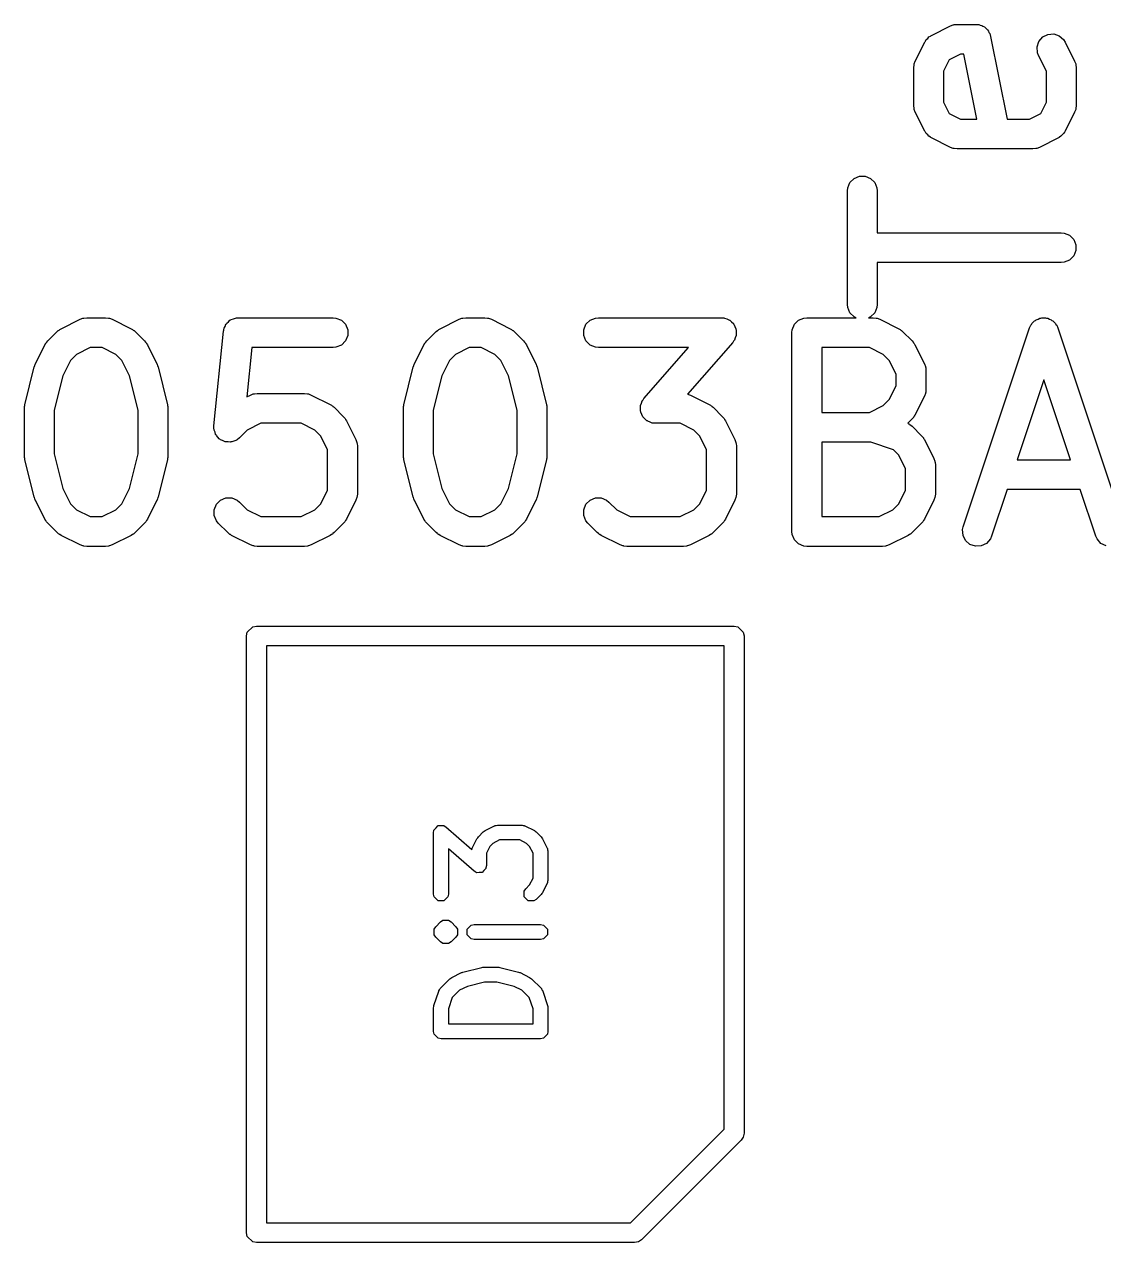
# Model space of a CAD drawing. Extents: x 2.08 to 4.63, y -4.92 to -2.81.
# Drawn here: x 2.6907 to 2.9042, y -4.3839 to -4.1427 of the extents above; entities that cross this region are included whole.
import ezdxf

# ---------------------------------------------------------------- set-up
doc = ezdxf.new("R2010")
doc.units = 0
doc.header["$MEASUREMENT"] = 0
doc.layers.add('BLACK', color=7, linetype='CONTINUOUS')

msp = doc.modelspace()

# ---------------------------------------------------------------- linework, layer by layer
at = {"layer": 'BLACK', "linetype": 'CONTINUOUS'}
for p, q in [((2.87446, -4.14282), (2.87456, -4.14281)), ((2.87456, -4.14281), (2.87466, -4.14277)), ((2.87466, -4.14277), (2.87524, -4.14272)), ((2.87524, -4.14272), (2.87899, -4.14272)), ((2.87899, -4.14272), (2.87956, -4.14277)), ((2.87956, -4.14277), (2.87983, -4.14288)), ((2.86943, -4.14549), (2.86968, -4.14521)), ((2.86968, -4.14521), (2.86997, -4.14503)), ((2.86997, -4.14503), (2.87002, -4.14498)), ((2.87002, -4.14498), (2.87007, -4.14496)), ((2.87007, -4.14496), (2.87017, -4.1449)), ((2.87017, -4.1449), (2.87392, -4.14303)), ((2.87392, -4.14303), (2.87446, -4.14282)), ((2.87983, -4.14288), (2.88011, -4.14294)), ((2.88011, -4.14294), (2.88036, -4.1431)), ((2.88036, -4.1431), (2.88063, -4.14321)), ((2.88063, -4.14321), (2.88083, -4.14342)), ((2.88083, -4.14342), (2.88107, -4.14358)), ((2.88107, -4.14358), (2.88123, -4.14382)), ((2.88123, -4.14382), (2.88144, -4.14403)), ((2.88144, -4.14403), (2.88155, -4.1443)), ((2.88155, -4.1443), (2.88171, -4.14454)), ((2.88171, -4.14454), (2.88188, -4.14509)), ((2.88188, -4.14509), (2.88516, -4.16146)), ((2.89142, -4.14608), (2.89217, -4.14521)), ((2.89217, -4.14521), (2.8932, -4.1447)), ((2.8932, -4.1447), (2.89435, -4.14461)), ((2.89435, -4.14461), (2.89545, -4.14498)), ((2.89545, -4.14498), (2.89632, -4.14573)), ((2.86697, -4.14997), (2.86885, -4.14622)), ((2.86885, -4.14622), (2.86891, -4.14613)), ((2.86891, -4.14613), (2.86892, -4.14608)), ((2.86892, -4.14608), (2.86897, -4.14603)), ((2.86897, -4.14603), (2.86915, -4.14573)), ((2.86915, -4.14573), (2.86943, -4.14549)), ((2.89105, -4.14717), (2.89142, -4.14608)), ((2.89114, -4.14832), (2.89105, -4.14717)), ((2.89632, -4.14573), (2.89663, -4.14622)), ((2.89663, -4.14622), (2.8985, -4.14997)), ((2.86676, -4.15051), (2.86697, -4.14997)), ((2.87369, -4.14974), (2.87257, -4.15199)), ((2.87593, -4.14862), (2.87369, -4.14974)), ((2.87657, -4.14862), (2.87593, -4.14862)), ((2.87913, -4.16146), (2.87657, -4.14862)), ((2.89134, -4.14886), (2.89114, -4.14832)), ((2.89291, -4.15199), (2.89134, -4.14886)), ((2.8985, -4.14997), (2.89871, -4.15051)), ((2.86666, -4.15129), (2.86672, -4.15072)), ((2.86666, -4.15879), (2.86666, -4.15129)), ((2.86672, -4.15072), (2.86676, -4.15062)), ((2.86676, -4.15062), (2.86676, -4.15051)), ((2.87257, -4.15199), (2.87257, -4.1581)), ((2.89291, -4.1581), (2.89291, -4.15199)), ((2.89871, -4.15051), (2.89871, -4.15062)), ((2.89871, -4.15062), (2.89876, -4.15072)), ((2.89876, -4.15072), (2.89881, -4.15129)), ((2.89881, -4.15129), (2.89881, -4.15879)), ((2.86672, -4.15937), (2.86666, -4.15879)), ((2.86676, -4.15947), (2.86672, -4.15937)), ((2.86676, -4.15957), (2.86676, -4.15947)), ((2.86697, -4.16011), (2.86676, -4.15957)), ((2.87257, -4.1581), (2.87369, -4.16034)), ((2.89178, -4.16034), (2.89291, -4.1581)), ((2.89871, -4.15957), (2.8985, -4.16011)), ((2.89876, -4.15937), (2.89871, -4.15947)), ((2.89871, -4.15947), (2.89871, -4.15957)), ((2.89881, -4.15879), (2.89876, -4.15937)), ((2.86885, -4.16386), (2.86697, -4.16011)), ((2.87369, -4.16034), (2.87593, -4.16146)), ((2.87593, -4.16146), (2.87913, -4.16146)), ((2.88516, -4.16146), (2.88954, -4.16146)), ((2.88954, -4.16146), (2.89178, -4.16034)), ((2.8985, -4.16011), (2.89663, -4.16386)), ((2.86891, -4.16396), (2.86885, -4.16386)), ((2.86892, -4.164), (2.86891, -4.16396)), ((2.86897, -4.16406), (2.86892, -4.164)), ((2.86915, -4.16435), (2.86897, -4.16406)), ((2.86943, -4.1646), (2.86915, -4.16435)), ((2.89632, -4.16435), (2.89604, -4.1646)), ((2.8965, -4.16406), (2.89632, -4.16435)), ((2.89655, -4.164), (2.8965, -4.16406)), ((2.89656, -4.16396), (2.89655, -4.164)), ((2.89663, -4.16386), (2.89656, -4.16396)), ((2.86968, -4.16487), (2.86943, -4.1646)), ((2.86997, -4.16506), (2.86968, -4.16487)), ((2.87002, -4.16511), (2.86997, -4.16506)), ((2.87007, -4.16512), (2.87002, -4.16511)), ((2.87017, -4.16518), (2.87007, -4.16512)), ((2.87392, -4.16706), (2.87017, -4.16518)), ((2.8953, -4.16518), (2.89156, -4.16706)), ((2.8954, -4.16512), (2.8953, -4.16518)), ((2.89545, -4.16511), (2.8954, -4.16512)), ((2.8955, -4.16506), (2.89545, -4.16511)), ((2.89579, -4.16487), (2.8955, -4.16506)), ((2.89604, -4.1646), (2.89579, -4.16487)), ((2.87446, -4.16726), (2.87392, -4.16706)), ((2.87456, -4.16727), (2.87446, -4.16726)), ((2.87466, -4.16731), (2.87456, -4.16727)), ((2.87524, -4.16737), (2.87466, -4.16731)), ((2.88274, -4.16737), (2.87524, -4.16737)), ((2.89023, -4.16737), (2.88274, -4.16737)), ((2.89081, -4.16731), (2.89023, -4.16737)), ((2.89091, -4.16727), (2.89081, -4.16731)), ((2.89101, -4.16726), (2.89091, -4.16727)), ((2.89156, -4.16706), (2.89101, -4.16726)), ((2.85359, -4.17509), (2.85403, -4.17403)), ((2.85403, -4.17403), (2.85485, -4.17321)), ((2.85485, -4.17321), (2.85591, -4.17277)), ((2.85591, -4.17277), (2.85706, -4.17277)), ((2.85706, -4.17277), (2.85813, -4.17321)), ((2.85813, -4.17321), (2.85894, -4.17403)), ((2.85894, -4.17403), (2.85938, -4.17509)), ((2.85354, -4.17567), (2.85359, -4.17509)), ((2.85354, -4.19816), (2.85354, -4.17567)), ((2.85938, -4.17509), (2.85944, -4.17567)), ((2.85944, -4.17567), (2.85944, -4.18396)), ((2.85944, -4.18396), (2.89586, -4.18396)), ((2.89586, -4.18396), (2.89644, -4.18402)), ((2.89644, -4.18402), (2.8975, -4.18446)), ((2.8975, -4.18446), (2.89831, -4.18527)), ((2.89831, -4.18527), (2.89876, -4.18634)), ((2.89831, -4.18855), (2.8975, -4.18937)), ((2.89876, -4.18749), (2.89831, -4.18855)), ((2.89876, -4.18634), (2.89876, -4.18749)), ((2.89586, -4.18987), (2.85944, -4.18987)), ((2.85944, -4.18987), (2.85944, -4.19816)), ((2.89644, -4.18981), (2.89586, -4.18987)), ((2.8975, -4.18937), (2.89644, -4.18981)), ((2.85359, -4.19874), (2.85354, -4.19816)), ((2.85944, -4.19816), (2.85938, -4.19874)), ((2.85403, -4.1998), (2.85359, -4.19874)), ((2.85485, -4.20062), (2.85403, -4.1998)), ((2.85524, -4.20078), (2.85485, -4.20062)), ((2.85813, -4.20062), (2.85774, -4.20078)), ((2.85894, -4.1998), (2.85813, -4.20062)), ((2.85938, -4.19874), (2.85894, -4.1998)), ((2.69771, -4.20312), (2.69796, -4.20297)), ((2.69796, -4.20297), (2.70171, -4.20109)), ((2.70171, -4.20109), (2.70225, -4.20089)), ((2.70225, -4.20089), (2.70235, -4.20088)), ((2.70235, -4.20088), (2.70245, -4.20084)), ((2.70245, -4.20084), (2.70303, -4.20078)), ((2.70303, -4.20078), (2.70678, -4.20078)), ((2.70678, -4.20078), (2.70735, -4.20084)), ((2.70735, -4.20084), (2.70745, -4.20088)), ((2.70745, -4.20088), (2.70755, -4.20089)), ((2.70755, -4.20089), (2.7081, -4.20109)), ((2.7081, -4.20109), (2.71185, -4.20297)), ((2.71185, -4.20297), (2.71209, -4.20312)), ((2.73013, -4.20316), (2.73015, -4.20309)), ((2.73015, -4.20309), (2.7302, -4.20287)), ((2.7302, -4.20287), (2.7304, -4.20249)), ((2.7304, -4.20249), (2.73057, -4.20209)), ((2.73057, -4.20209), (2.73067, -4.20199)), ((2.73067, -4.20199), (2.73074, -4.20186)), ((2.73074, -4.20186), (2.73108, -4.20158)), ((2.73108, -4.20158), (2.73138, -4.20128)), ((2.73138, -4.20128), (2.73152, -4.20122)), ((2.73152, -4.20122), (2.73163, -4.20113)), ((2.73163, -4.20113), (2.73205, -4.201)), ((2.73205, -4.201), (2.73245, -4.20084)), ((2.73245, -4.20084), (2.73267, -4.20082)), ((2.73267, -4.20082), (2.73274, -4.20079)), ((2.73274, -4.20079), (2.73281, -4.2008)), ((2.73281, -4.2008), (2.73302, -4.20078)), ((2.73302, -4.20078), (2.75177, -4.20078)), ((2.75177, -4.20078), (2.75235, -4.20084)), ((2.75235, -4.20084), (2.75341, -4.20128)), ((2.75341, -4.20128), (2.75422, -4.20209)), ((2.75422, -4.20209), (2.75467, -4.20316)), ((2.7727, -4.20312), (2.77295, -4.20297)), ((2.77295, -4.20297), (2.7767, -4.20109)), ((2.7767, -4.20109), (2.77724, -4.20089)), ((2.77724, -4.20089), (2.77734, -4.20088)), ((2.77734, -4.20088), (2.77744, -4.20084)), ((2.77744, -4.20084), (2.77802, -4.20078)), ((2.77802, -4.20078), (2.78177, -4.20078)), ((2.78177, -4.20078), (2.78234, -4.20084)), ((2.78234, -4.20084), (2.78244, -4.20088)), ((2.78244, -4.20088), (2.78255, -4.20089)), ((2.78255, -4.20089), (2.78309, -4.20109)), ((2.78309, -4.20109), (2.78684, -4.20297)), ((2.78684, -4.20297), (2.78708, -4.20312)), ((2.80137, -4.20316), (2.80181, -4.20209)), ((2.80181, -4.20209), (2.80262, -4.20128)), ((2.80262, -4.20128), (2.80369, -4.20084)), ((2.80369, -4.20084), (2.80426, -4.20078)), ((2.80426, -4.20078), (2.82863, -4.20078)), ((2.82863, -4.20078), (2.82894, -4.20081)), ((2.82894, -4.20081), (2.82902, -4.20081)), ((2.82902, -4.20081), (2.82907, -4.20082)), ((2.82907, -4.20082), (2.82921, -4.20084)), ((2.82921, -4.20084), (2.82965, -4.20102)), ((2.82965, -4.20102), (2.83011, -4.20117)), ((2.83011, -4.20117), (2.83018, -4.20124)), ((2.83018, -4.20124), (2.83028, -4.20128)), ((2.83028, -4.20128), (2.83061, -4.20162)), ((2.83061, -4.20162), (2.83098, -4.20193)), ((2.83098, -4.20193), (2.83102, -4.20202)), ((2.83102, -4.20202), (2.83109, -4.20209)), ((2.83109, -4.20209), (2.83127, -4.20254)), ((2.83127, -4.20254), (2.83149, -4.20297)), ((2.83149, -4.20297), (2.83149, -4.20306)), ((2.83149, -4.20306), (2.83153, -4.20316)), ((2.84261, -4.20316), (2.84305, -4.20209)), ((2.84305, -4.20209), (2.84387, -4.20128)), ((2.84387, -4.20128), (2.84493, -4.20084)), ((2.84493, -4.20084), (2.84551, -4.20078)), ((2.84551, -4.20078), (2.85524, -4.20078)), ((2.85774, -4.20078), (2.85863, -4.20078)), ((2.85863, -4.20078), (2.85921, -4.20084)), ((2.85921, -4.20084), (2.85931, -4.20088)), ((2.85931, -4.20088), (2.85941, -4.20089)), ((2.85941, -4.20089), (2.85995, -4.20109)), ((2.85995, -4.20109), (2.8637, -4.20297)), ((2.8637, -4.20297), (2.86395, -4.20312)), ((2.87645, -4.24217), (2.88958, -4.2028)), ((2.88958, -4.2028), (2.88981, -4.20227)), ((2.88981, -4.20227), (2.88995, -4.20211)), ((2.88995, -4.20211), (2.89004, -4.20192)), ((2.89004, -4.20192), (2.89032, -4.20168)), ((2.89032, -4.20168), (2.89057, -4.2014)), ((2.89057, -4.2014), (2.89076, -4.20131)), ((2.89076, -4.20131), (2.89091, -4.20117)), ((2.89091, -4.20117), (2.89127, -4.20105)), ((2.89127, -4.20105), (2.8916, -4.20089)), ((2.8916, -4.20089), (2.89181, -4.20087)), ((2.89181, -4.20087), (2.89201, -4.2008)), ((2.89201, -4.2008), (2.89238, -4.20083)), ((2.89238, -4.20083), (2.89275, -4.2008)), ((2.89275, -4.2008), (2.89295, -4.20087)), ((2.89295, -4.20087), (2.89316, -4.20089)), ((2.89316, -4.20089), (2.89349, -4.20105)), ((2.89349, -4.20105), (2.89384, -4.20117)), ((2.89384, -4.20117), (2.894, -4.20131)), ((2.894, -4.20131), (2.89419, -4.2014)), ((2.89419, -4.2014), (2.89443, -4.20168)), ((2.89443, -4.20168), (2.89471, -4.20192)), ((2.89471, -4.20192), (2.8948, -4.20211)), ((2.8948, -4.20211), (2.89494, -4.20227)), ((2.89494, -4.20227), (2.89518, -4.2028)), ((2.89518, -4.2028), (2.9083, -4.24217)), ((2.69513, -4.20562), (2.69531, -4.20539)), ((2.69531, -4.20539), (2.69719, -4.20352)), ((2.69719, -4.20352), (2.69741, -4.20333)), ((2.69741, -4.20333), (2.69747, -4.20328)), ((2.69747, -4.20328), (2.69755, -4.20322)), ((2.69755, -4.20322), (2.69764, -4.20315)), ((2.69764, -4.20315), (2.69771, -4.20312)), ((2.71209, -4.20312), (2.71217, -4.20315)), ((2.71217, -4.20315), (2.71225, -4.20322)), ((2.71225, -4.20322), (2.71233, -4.20328)), ((2.71233, -4.20328), (2.71239, -4.20333)), ((2.71239, -4.20333), (2.71261, -4.20352)), ((2.71261, -4.20352), (2.71449, -4.20539)), ((2.71449, -4.20539), (2.71467, -4.20562)), ((2.72821, -4.22219), (2.73008, -4.20344)), ((2.73008, -4.20344), (2.73013, -4.20323)), ((2.73013, -4.20323), (2.73013, -4.20316)), ((2.75422, -4.20537), (2.75341, -4.20619)), ((2.75467, -4.20431), (2.75422, -4.20537)), ((2.75467, -4.20316), (2.75467, -4.20431)), ((2.77012, -4.20562), (2.7703, -4.20539)), ((2.7703, -4.20539), (2.77218, -4.20352)), ((2.77218, -4.20352), (2.77241, -4.20333)), ((2.77241, -4.20333), (2.77246, -4.20328)), ((2.77246, -4.20328), (2.77255, -4.20322)), ((2.77255, -4.20322), (2.77263, -4.20315)), ((2.77263, -4.20315), (2.7727, -4.20312)), ((2.78708, -4.20312), (2.78716, -4.20315)), ((2.78716, -4.20315), (2.78724, -4.20322)), ((2.78724, -4.20322), (2.78733, -4.20328)), ((2.78733, -4.20328), (2.78738, -4.20333)), ((2.78738, -4.20333), (2.7876, -4.20352)), ((2.7876, -4.20352), (2.78948, -4.20539)), ((2.78948, -4.20539), (2.78966, -4.20562)), ((2.80137, -4.20431), (2.80137, -4.20316)), ((2.80181, -4.20537), (2.80137, -4.20431)), ((2.80262, -4.20619), (2.80181, -4.20537)), ((2.83103, -4.20543), (2.83086, -4.20568)), ((2.83109, -4.20537), (2.83103, -4.20543)), ((2.83111, -4.20532), (2.83109, -4.20537)), ((2.83119, -4.20521), (2.83111, -4.20532)), ((2.83135, -4.20475), (2.83119, -4.20521)), ((2.83153, -4.20431), (2.83135, -4.20475)), ((2.83153, -4.20316), (2.83153, -4.20364)), ((2.83153, -4.20364), (2.83156, -4.20412)), ((2.83156, -4.20412), (2.83153, -4.20421)), ((2.83153, -4.20421), (2.83153, -4.20431)), ((2.84255, -4.20373), (2.84261, -4.20316)), ((2.84255, -4.2431), (2.84255, -4.20373)), ((2.86395, -4.20312), (2.86402, -4.20315)), ((2.86402, -4.20315), (2.8641, -4.20322)), ((2.8641, -4.20322), (2.86419, -4.20328)), ((2.86419, -4.20328), (2.86424, -4.20333)), ((2.86424, -4.20333), (2.86447, -4.20352)), ((2.86447, -4.20352), (2.86634, -4.20539)), ((2.86634, -4.20539), (2.86653, -4.20562)), ((2.69289, -4.20991), (2.69476, -4.20616)), ((2.69476, -4.20616), (2.69492, -4.20591)), ((2.69492, -4.20591), (2.69495, -4.20584)), ((2.69495, -4.20584), (2.69501, -4.20576)), ((2.69501, -4.20576), (2.69507, -4.20567)), ((2.69507, -4.20567), (2.69513, -4.20562)), ((2.70372, -4.20669), (2.70103, -4.20803)), ((2.70608, -4.20669), (2.70372, -4.20669)), ((2.70878, -4.20803), (2.70608, -4.20669)), ((2.71467, -4.20562), (2.71473, -4.20567)), ((2.71473, -4.20567), (2.71479, -4.20576)), ((2.71479, -4.20576), (2.71485, -4.20584)), ((2.71485, -4.20584), (2.71488, -4.20591)), ((2.71488, -4.20591), (2.71504, -4.20616)), ((2.71504, -4.20616), (2.71692, -4.20991)), ((2.73569, -4.20669), (2.73472, -4.21646)), ((2.75177, -4.20669), (2.73569, -4.20669)), ((2.75235, -4.20663), (2.75177, -4.20669)), ((2.75341, -4.20619), (2.75235, -4.20663)), ((2.76788, -4.20991), (2.76975, -4.20616)), ((2.76975, -4.20616), (2.76991, -4.20591)), ((2.76991, -4.20591), (2.76994, -4.20584)), ((2.76994, -4.20584), (2.77, -4.20576)), ((2.77, -4.20576), (2.77006, -4.20567)), ((2.77006, -4.20567), (2.77012, -4.20562)), ((2.77871, -4.20669), (2.77602, -4.20803)), ((2.78107, -4.20669), (2.77871, -4.20669)), ((2.78377, -4.20803), (2.78107, -4.20669)), ((2.78966, -4.20562), (2.78972, -4.20567)), ((2.78972, -4.20567), (2.78978, -4.20576)), ((2.78978, -4.20576), (2.78985, -4.20584)), ((2.78985, -4.20584), (2.78987, -4.20591)), ((2.78987, -4.20591), (2.79003, -4.20616)), ((2.79003, -4.20616), (2.79191, -4.20991)), ((2.80369, -4.20663), (2.80262, -4.20619)), ((2.80426, -4.20669), (2.80369, -4.20663)), ((2.82213, -4.20669), (2.80426, -4.20669)), ((2.81329, -4.21679), (2.82213, -4.20669)), ((2.83086, -4.20568), (2.82192, -4.21589)), ((2.85793, -4.20669), (2.84846, -4.20669)), ((2.84846, -4.20669), (2.84846, -4.21953)), ((2.86063, -4.20803), (2.85793, -4.20669)), ((2.86653, -4.20562), (2.86659, -4.20567)), ((2.86659, -4.20567), (2.86664, -4.20576)), ((2.86664, -4.20576), (2.86671, -4.20584)), ((2.86671, -4.20584), (2.86674, -4.20591)), ((2.86674, -4.20591), (2.8669, -4.20616)), ((2.8669, -4.20616), (2.86877, -4.20991)), ((2.69268, -4.21045), (2.69277, -4.21021)), ((2.69277, -4.21021), (2.69286, -4.20997)), ((2.69286, -4.20997), (2.69287, -4.20995)), ((2.69287, -4.20995), (2.69289, -4.20991)), ((2.69983, -4.20923), (2.69831, -4.21226)), ((2.70103, -4.20803), (2.69983, -4.20923)), ((2.70997, -4.20923), (2.70878, -4.20803)), ((2.71149, -4.21226), (2.70997, -4.20923)), ((2.71692, -4.20991), (2.71693, -4.20995)), ((2.71693, -4.20995), (2.71694, -4.20997)), ((2.71694, -4.20997), (2.71703, -4.21021)), ((2.71703, -4.21021), (2.71712, -4.21045)), ((2.76767, -4.21045), (2.76776, -4.21021)), ((2.76776, -4.21021), (2.76785, -4.20997)), ((2.76785, -4.20997), (2.76786, -4.20995)), ((2.76786, -4.20995), (2.76788, -4.20991)), ((2.77482, -4.20923), (2.7733, -4.21226)), ((2.77602, -4.20803), (2.77482, -4.20923)), ((2.78496, -4.20923), (2.78377, -4.20803)), ((2.78648, -4.21226), (2.78496, -4.20923)), ((2.79191, -4.20991), (2.79192, -4.20995)), ((2.79192, -4.20995), (2.79193, -4.20997)), ((2.79193, -4.20997), (2.79202, -4.21021)), ((2.79202, -4.21021), (2.79211, -4.21045)), ((2.86183, -4.20923), (2.86063, -4.20803)), ((2.86318, -4.21193), (2.86183, -4.20923)), ((2.86877, -4.20991), (2.86898, -4.21045)), ((2.69079, -4.21802), (2.69266, -4.21052)), ((2.69266, -4.21052), (2.69268, -4.21047)), ((2.69268, -4.21047), (2.69268, -4.21045)), ((2.69831, -4.21226), (2.6966, -4.21909)), ((2.7132, -4.21909), (2.71149, -4.21226)), ((2.71712, -4.21045), (2.71712, -4.21047)), ((2.71712, -4.21047), (2.71714, -4.21052)), ((2.71714, -4.21052), (2.71901, -4.21802)), ((2.76578, -4.21802), (2.76765, -4.21052)), ((2.76765, -4.21052), (2.76767, -4.21047)), ((2.76767, -4.21047), (2.76767, -4.21045)), ((2.7733, -4.21226), (2.7716, -4.21909)), ((2.78819, -4.21909), (2.78648, -4.21226)), ((2.79211, -4.21045), (2.79211, -4.21047)), ((2.79211, -4.21047), (2.79213, -4.21052)), ((2.79213, -4.21052), (2.794, -4.21802)), ((2.86318, -4.21428), (2.86318, -4.21193)), ((2.86898, -4.21045), (2.86899, -4.21056)), ((2.86899, -4.21056), (2.86903, -4.21066)), ((2.86903, -4.21066), (2.86908, -4.21123)), ((2.86908, -4.21123), (2.86908, -4.21498)), ((2.86183, -4.21698), (2.86318, -4.21428)), ((2.86908, -4.21498), (2.86903, -4.21556)), ((2.89238, -4.21307), (2.8871, -4.2289)), ((2.89765, -4.2289), (2.89238, -4.21307)), ((2.73472, -4.21646), (2.73545, -4.21609)), ((2.73545, -4.21609), (2.73599, -4.21588)), ((2.73599, -4.21588), (2.7361, -4.21588)), ((2.7361, -4.21588), (2.7362, -4.21584)), ((2.7362, -4.21584), (2.73677, -4.21578)), ((2.73677, -4.21578), (2.74615, -4.21578)), ((2.74615, -4.21578), (2.74672, -4.21584)), ((2.74672, -4.21584), (2.74682, -4.21588)), ((2.74682, -4.21588), (2.74693, -4.21588)), ((2.74693, -4.21588), (2.74747, -4.21609)), ((2.74747, -4.21609), (2.75122, -4.21796)), ((2.8128, -4.21771), (2.81295, -4.21726)), ((2.81295, -4.21726), (2.81303, -4.21714)), ((2.81303, -4.21714), (2.81306, -4.21709)), ((2.81306, -4.21709), (2.81311, -4.21704)), ((2.81311, -4.21704), (2.81329, -4.21679)), ((2.82192, -4.21589), (2.82246, -4.21609)), ((2.82246, -4.21609), (2.82621, -4.21796)), ((2.86063, -4.21818), (2.86183, -4.21698)), ((2.86877, -4.2163), (2.8669, -4.22005)), ((2.86898, -4.21576), (2.86877, -4.2163)), ((2.86899, -4.21566), (2.86898, -4.21576)), ((2.86903, -4.21556), (2.86899, -4.21566)), ((2.6907, -4.21859), (2.69073, -4.21837)), ((2.69071, -4.21863), (2.6907, -4.21859)), ((2.6907, -4.21873), (2.69071, -4.21863)), ((2.6907, -4.2281), (2.6907, -4.21873)), ((2.69073, -4.21837), (2.69076, -4.21816)), ((2.69076, -4.21816), (2.69077, -4.21811)), ((2.69077, -4.21811), (2.69079, -4.21802)), ((2.6966, -4.21909), (2.6966, -4.22774)), ((2.7132, -4.22774), (2.7132, -4.21909)), ((2.71901, -4.21802), (2.71903, -4.21811)), ((2.71903, -4.21811), (2.71904, -4.21816)), ((2.71904, -4.21816), (2.71907, -4.21837)), ((2.71907, -4.21837), (2.7191, -4.21859)), ((2.7191, -4.21859), (2.71909, -4.21863)), ((2.71909, -4.21863), (2.7191, -4.21873)), ((2.7191, -4.21873), (2.7191, -4.2281)), ((2.75122, -4.21796), (2.75146, -4.21812)), ((2.75146, -4.21812), (2.75154, -4.21815)), ((2.75154, -4.21815), (2.75162, -4.21822)), ((2.75162, -4.21822), (2.75171, -4.21827)), ((2.75171, -4.21827), (2.75176, -4.21833)), ((2.75176, -4.21833), (2.75198, -4.21852)), ((2.75198, -4.21852), (2.75386, -4.22039)), ((2.76569, -4.21859), (2.76572, -4.21837)), ((2.7657, -4.21863), (2.76569, -4.21859)), ((2.76569, -4.21873), (2.7657, -4.21863)), ((2.76569, -4.2281), (2.76569, -4.21873)), ((2.76572, -4.21837), (2.76575, -4.21816)), ((2.76575, -4.21816), (2.76576, -4.21811)), ((2.76576, -4.21811), (2.76578, -4.21802)), ((2.7716, -4.21909), (2.7716, -4.22774)), ((2.78819, -4.22774), (2.78819, -4.21909)), ((2.794, -4.21802), (2.79402, -4.21811)), ((2.79402, -4.21811), (2.79404, -4.21816)), ((2.79404, -4.21816), (2.79406, -4.21837)), ((2.79406, -4.21837), (2.79409, -4.21859)), ((2.79409, -4.21859), (2.79408, -4.21863)), ((2.79408, -4.21863), (2.79409, -4.21873)), ((2.79409, -4.21873), (2.79409, -4.2281)), ((2.81258, -4.21835), (2.81262, -4.21825)), ((2.81262, -4.21883), (2.81258, -4.21835)), ((2.81262, -4.21816), (2.8128, -4.21771)), ((2.81262, -4.21825), (2.81262, -4.21816)), ((2.81262, -4.21931), (2.81262, -4.21883)), ((2.81265, -4.2194), (2.81262, -4.21931)), ((2.81266, -4.2195), (2.81265, -4.2194)), ((2.81287, -4.21993), (2.81266, -4.2195)), ((2.81306, -4.22037), (2.81287, -4.21993)), ((2.82621, -4.21796), (2.82645, -4.21812)), ((2.82645, -4.21812), (2.82653, -4.21815)), ((2.82653, -4.21815), (2.82661, -4.21822)), ((2.82661, -4.21822), (2.8267, -4.21827)), ((2.8267, -4.21827), (2.82675, -4.21833)), ((2.82675, -4.21833), (2.82697, -4.21852)), ((2.82697, -4.21852), (2.82885, -4.22039)), ((2.84846, -4.21953), (2.85793, -4.21953)), ((2.85793, -4.21953), (2.86063, -4.21818)), ((2.72821, -4.22277), (2.72821, -4.22219)), ((2.73747, -4.22168), (2.73477, -4.22303)), ((2.74545, -4.22168), (2.73747, -4.22168)), ((2.74815, -4.22303), (2.74545, -4.22168)), ((2.75386, -4.22039), (2.75404, -4.22062)), ((2.75404, -4.22062), (2.7541, -4.22067)), ((2.7541, -4.22067), (2.75416, -4.22076)), ((2.75416, -4.22076), (2.75422, -4.22084)), ((2.75422, -4.22084), (2.75425, -4.22091)), ((2.75425, -4.22091), (2.75441, -4.22116)), ((2.75441, -4.22116), (2.75629, -4.22491)), ((2.81313, -4.22044), (2.81306, -4.22037)), ((2.81317, -4.22053), (2.81313, -4.22044)), ((2.81353, -4.22085), (2.81317, -4.22053)), ((2.81387, -4.22119), (2.81353, -4.22085)), ((2.81396, -4.22122), (2.81387, -4.22119)), ((2.81404, -4.22129), (2.81396, -4.22122)), ((2.81449, -4.22144), (2.81404, -4.22129)), ((2.81494, -4.22163), (2.81449, -4.22144)), ((2.81508, -4.22164), (2.81494, -4.22163)), ((2.81513, -4.22166), (2.81508, -4.22164)), ((2.81521, -4.22165), (2.81513, -4.22166)), ((2.81551, -4.22168), (2.81521, -4.22165)), ((2.82044, -4.22168), (2.81551, -4.22168)), ((2.82314, -4.22303), (2.82044, -4.22168)), ((2.82885, -4.22039), (2.82903, -4.22062)), ((2.82903, -4.22062), (2.82909, -4.22067)), ((2.82909, -4.22067), (2.82915, -4.22076)), ((2.82915, -4.22076), (2.82922, -4.22084)), ((2.82922, -4.22084), (2.82924, -4.22091)), ((2.82924, -4.22091), (2.8294, -4.22116)), ((2.8294, -4.22116), (2.83128, -4.22491)), ((2.86634, -4.22082), (2.86548, -4.22168)), ((2.86548, -4.22168), (2.86572, -4.22179)), ((2.86572, -4.22179), (2.8658, -4.22186)), ((2.8658, -4.22186), (2.8659, -4.2219)), ((2.8659, -4.2219), (2.86634, -4.22227)), ((2.86653, -4.22059), (2.86634, -4.22082)), ((2.86634, -4.22227), (2.86822, -4.22414)), ((2.86659, -4.22054), (2.86653, -4.22059)), ((2.86664, -4.22045), (2.86659, -4.22054)), ((2.86671, -4.22037), (2.86664, -4.22045)), ((2.86674, -4.2203), (2.86671, -4.22037)), ((2.8669, -4.22005), (2.86674, -4.2203)), ((2.72825, -4.22291), (2.72821, -4.22277)), ((2.72825, -4.22306), (2.72825, -4.22291)), ((2.72842, -4.22346), (2.72825, -4.22306)), ((2.72854, -4.22387), (2.72842, -4.22346)), ((2.72863, -4.22398), (2.72854, -4.22387)), ((2.72869, -4.22412), (2.72863, -4.22398)), ((2.729, -4.22443), (2.72869, -4.22412)), ((2.72927, -4.22476), (2.729, -4.22443)), ((2.7294, -4.22483), (2.72927, -4.22476)), ((2.73323, -4.22457), (2.73279, -4.22494)), ((2.73477, -4.22303), (2.73323, -4.22457)), ((2.74934, -4.22423), (2.74815, -4.22303)), ((2.75069, -4.22693), (2.74934, -4.22423)), ((2.82433, -4.22423), (2.82314, -4.22303)), ((2.82568, -4.22693), (2.82433, -4.22423)), ((2.86822, -4.22414), (2.8684, -4.22437)), ((2.8684, -4.22437), (2.86846, -4.22442)), ((2.86846, -4.22442), (2.86852, -4.22451)), ((2.86852, -4.22451), (2.86859, -4.22459)), ((2.86859, -4.22459), (2.86862, -4.22466)), ((2.86862, -4.22466), (2.86877, -4.22491)), ((2.72951, -4.22494), (2.7294, -4.22483)), ((2.72991, -4.2251), (2.72951, -4.22494)), ((2.73029, -4.2253), (2.72991, -4.2251)), ((2.73043, -4.22532), (2.73029, -4.2253)), ((2.73057, -4.22538), (2.73043, -4.22532)), ((2.731, -4.22538), (2.73057, -4.22538)), ((2.73143, -4.22542), (2.731, -4.22538)), ((2.73157, -4.22538), (2.73143, -4.22542)), ((2.73172, -4.22538), (2.73157, -4.22538)), ((2.73212, -4.22521), (2.73172, -4.22538)), ((2.73254, -4.22509), (2.73212, -4.22521)), ((2.73265, -4.22499), (2.73254, -4.22509)), ((2.73279, -4.22494), (2.73265, -4.22499)), ((2.75069, -4.23491), (2.75069, -4.22693)), ((2.75629, -4.22491), (2.75649, -4.22545)), ((2.75649, -4.22545), (2.7565, -4.22556)), ((2.7565, -4.22556), (2.75654, -4.22565)), ((2.75654, -4.22565), (2.7566, -4.22623)), ((2.7566, -4.22623), (2.7566, -4.2356)), ((2.82568, -4.23491), (2.82568, -4.22693)), ((2.83128, -4.22491), (2.83148, -4.22545)), ((2.83148, -4.22545), (2.83149, -4.22556)), ((2.83149, -4.22556), (2.83153, -4.22565)), ((2.83153, -4.22565), (2.83159, -4.22623)), ((2.83159, -4.22623), (2.83159, -4.2356)), ((2.85815, -4.22543), (2.84846, -4.22543)), ((2.84846, -4.22543), (2.84846, -4.24015)), ((2.86266, -4.22694), (2.85815, -4.22543)), ((2.8637, -4.22798), (2.86266, -4.22694)), ((2.86877, -4.22491), (2.87065, -4.22866)), ((2.69071, -4.22821), (2.6907, -4.2281)), ((2.6907, -4.22825), (2.69071, -4.22821)), ((2.69073, -4.22846), (2.6907, -4.22825)), ((2.69076, -4.22868), (2.69073, -4.22846)), ((2.69077, -4.22872), (2.69076, -4.22868)), ((2.69079, -4.22882), (2.69077, -4.22872)), ((2.69266, -4.23632), (2.69079, -4.22882)), ((2.6966, -4.22774), (2.69831, -4.23457)), ((2.71149, -4.23457), (2.7132, -4.22774)), ((2.71901, -4.22882), (2.71714, -4.23632)), ((2.71903, -4.22872), (2.71901, -4.22882)), ((2.71904, -4.22868), (2.71903, -4.22872)), ((2.71907, -4.22846), (2.71904, -4.22868)), ((2.7191, -4.22825), (2.71907, -4.22846)), ((2.7191, -4.2281), (2.71909, -4.22821)), ((2.71909, -4.22821), (2.7191, -4.22825)), ((2.7657, -4.22821), (2.76569, -4.2281)), ((2.76569, -4.22825), (2.7657, -4.22821)), ((2.76572, -4.22846), (2.76569, -4.22825)), ((2.76575, -4.22868), (2.76572, -4.22846)), ((2.76576, -4.22872), (2.76575, -4.22868)), ((2.76578, -4.22882), (2.76576, -4.22872)), ((2.76765, -4.23632), (2.76578, -4.22882)), ((2.7716, -4.22774), (2.7733, -4.23457)), ((2.78648, -4.23457), (2.78819, -4.22774)), ((2.794, -4.22882), (2.79213, -4.23632)), ((2.79402, -4.22872), (2.794, -4.22882)), ((2.79404, -4.22868), (2.79402, -4.22872)), ((2.79406, -4.22846), (2.79404, -4.22868)), ((2.79409, -4.22825), (2.79406, -4.22846)), ((2.79409, -4.2281), (2.79408, -4.22821)), ((2.79408, -4.22821), (2.79409, -4.22825)), ((2.86505, -4.23068), (2.8637, -4.22798)), ((2.87065, -4.22866), (2.87085, -4.2292)), ((2.87085, -4.2292), (2.87086, -4.22931)), ((2.87086, -4.22931), (2.8709, -4.2294)), ((2.8709, -4.2294), (2.87096, -4.22998)), ((2.8871, -4.2289), (2.89765, -4.2289)), ((2.86505, -4.23491), (2.86505, -4.23068)), ((2.87096, -4.22998), (2.87096, -4.2356)), ((2.69268, -4.23636), (2.69266, -4.23632)), ((2.69268, -4.23638), (2.69268, -4.23636)), ((2.69277, -4.23662), (2.69268, -4.23638)), ((2.69286, -4.23687), (2.69277, -4.23662)), ((2.69831, -4.23457), (2.69983, -4.2376)), ((2.70997, -4.2376), (2.71149, -4.23457)), ((2.71703, -4.23662), (2.71694, -4.23687)), ((2.71712, -4.23638), (2.71703, -4.23662)), ((2.71714, -4.23632), (2.71712, -4.23636)), ((2.71712, -4.23636), (2.71712, -4.23638)), ((2.72951, -4.2369), (2.73057, -4.23646)), ((2.73057, -4.23646), (2.73172, -4.23646)), ((2.73172, -4.23646), (2.73279, -4.2369)), ((2.74934, -4.2376), (2.75069, -4.23491)), ((2.75649, -4.23638), (2.75629, -4.23692)), ((2.7565, -4.23628), (2.75649, -4.23638)), ((2.75654, -4.23618), (2.7565, -4.23628)), ((2.7566, -4.2356), (2.75654, -4.23618)), ((2.76767, -4.23636), (2.76765, -4.23632)), ((2.76767, -4.23638), (2.76767, -4.23636)), ((2.76776, -4.23662), (2.76767, -4.23638)), ((2.76785, -4.23687), (2.76776, -4.23662)), ((2.7733, -4.23457), (2.77482, -4.2376)), ((2.78496, -4.2376), (2.78648, -4.23457)), ((2.79202, -4.23662), (2.79193, -4.23687)), ((2.79211, -4.23638), (2.79202, -4.23662)), ((2.79213, -4.23632), (2.79211, -4.23636)), ((2.79211, -4.23636), (2.79211, -4.23638)), ((2.80262, -4.2369), (2.80369, -4.23646)), ((2.80369, -4.23646), (2.80484, -4.23646)), ((2.80484, -4.23646), (2.8059, -4.2369)), ((2.82433, -4.2376), (2.82568, -4.23491)), ((2.83148, -4.23638), (2.83128, -4.23692)), ((2.83149, -4.23628), (2.83148, -4.23638)), ((2.83153, -4.23618), (2.83149, -4.23628)), ((2.83159, -4.2356), (2.83153, -4.23618)), ((2.8637, -4.2376), (2.86505, -4.23491)), ((2.87085, -4.23638), (2.87065, -4.23692)), ((2.87086, -4.23628), (2.87085, -4.23638)), ((2.8709, -4.23618), (2.87086, -4.23628)), ((2.87096, -4.2356), (2.8709, -4.23618)), ((2.88513, -4.23481), (2.88205, -4.24404)), ((2.89962, -4.23481), (2.88513, -4.23481)), ((2.9027, -4.24404), (2.89962, -4.23481)), ((2.69287, -4.23688), (2.69286, -4.23687)), ((2.69289, -4.23692), (2.69287, -4.23688)), ((2.69476, -4.24067), (2.69289, -4.23692)), ((2.69983, -4.2376), (2.70103, -4.2388)), ((2.70103, -4.2388), (2.70372, -4.24015)), ((2.70608, -4.24015), (2.70878, -4.2388)), ((2.70878, -4.2388), (2.70997, -4.2376)), ((2.71692, -4.23692), (2.71504, -4.24067)), ((2.71693, -4.23688), (2.71692, -4.23692)), ((2.71694, -4.23687), (2.71693, -4.23688)), ((2.72825, -4.23878), (2.72869, -4.23771)), ((2.72825, -4.23993), (2.72825, -4.23878)), ((2.72869, -4.23771), (2.72951, -4.2369)), ((2.73279, -4.2369), (2.73323, -4.23727)), ((2.73323, -4.23727), (2.73477, -4.2388)), ((2.73477, -4.2388), (2.73747, -4.24015)), ((2.74545, -4.24015), (2.74815, -4.2388)), ((2.74815, -4.2388), (2.74934, -4.2376)), ((2.75629, -4.23692), (2.75441, -4.24067)), ((2.76786, -4.23688), (2.76785, -4.23687)), ((2.76788, -4.23692), (2.76786, -4.23688)), ((2.76975, -4.24067), (2.76788, -4.23692)), ((2.77482, -4.2376), (2.77602, -4.2388)), ((2.77602, -4.2388), (2.77871, -4.24015)), ((2.78107, -4.24015), (2.78377, -4.2388)), ((2.78377, -4.2388), (2.78496, -4.2376)), ((2.79191, -4.23692), (2.79003, -4.24067)), ((2.79192, -4.23688), (2.79191, -4.23692)), ((2.79193, -4.23687), (2.79192, -4.23688)), ((2.80137, -4.23878), (2.80181, -4.23771)), ((2.80137, -4.23993), (2.80137, -4.23878)), ((2.80181, -4.23771), (2.80262, -4.2369)), ((2.8059, -4.2369), (2.80635, -4.23727)), ((2.80635, -4.23727), (2.80789, -4.2388)), ((2.80789, -4.2388), (2.81058, -4.24015)), ((2.82044, -4.24015), (2.82314, -4.2388)), ((2.82314, -4.2388), (2.82433, -4.2376)), ((2.83128, -4.23692), (2.8294, -4.24067)), ((2.85981, -4.24015), (2.86251, -4.2388)), ((2.86251, -4.2388), (2.8637, -4.2376)), ((2.87065, -4.23692), (2.86877, -4.24067)), ((2.69492, -4.24092), (2.69476, -4.24067)), ((2.69495, -4.24099), (2.69492, -4.24092)), ((2.69501, -4.24107), (2.69495, -4.24099)), ((2.69507, -4.24116), (2.69501, -4.24107)), ((2.69513, -4.24122), (2.69507, -4.24116)), ((2.69531, -4.24144), (2.69513, -4.24122)), ((2.69719, -4.24332), (2.69531, -4.24144)), ((2.70372, -4.24015), (2.70608, -4.24015)), ((2.71449, -4.24144), (2.71261, -4.24332)), ((2.71467, -4.24122), (2.71449, -4.24144)), ((2.71473, -4.24116), (2.71467, -4.24122)), ((2.71479, -4.24107), (2.71473, -4.24116)), ((2.71485, -4.24099), (2.71479, -4.24107)), ((2.71488, -4.24092), (2.71485, -4.24099)), ((2.71504, -4.24067), (2.71488, -4.24092)), ((2.72869, -4.24099), (2.72825, -4.23993)), ((2.72906, -4.24144), (2.72869, -4.24099)), ((2.73093, -4.24332), (2.72906, -4.24144)), ((2.73747, -4.24015), (2.74545, -4.24015)), ((2.75386, -4.24144), (2.75198, -4.24332)), ((2.75404, -4.24122), (2.75386, -4.24144)), ((2.7541, -4.24116), (2.75404, -4.24122)), ((2.75416, -4.24107), (2.7541, -4.24116)), ((2.75422, -4.24099), (2.75416, -4.24107)), ((2.75425, -4.24092), (2.75422, -4.24099)), ((2.75441, -4.24067), (2.75425, -4.24092)), ((2.76991, -4.24092), (2.76975, -4.24067)), ((2.76994, -4.24099), (2.76991, -4.24092)), ((2.77, -4.24107), (2.76994, -4.24099)), ((2.77006, -4.24116), (2.77, -4.24107)), ((2.77012, -4.24122), (2.77006, -4.24116)), ((2.7703, -4.24144), (2.77012, -4.24122)), ((2.77218, -4.24332), (2.7703, -4.24144)), ((2.77871, -4.24015), (2.78107, -4.24015)), ((2.78948, -4.24144), (2.7876, -4.24332)), ((2.78966, -4.24122), (2.78948, -4.24144)), ((2.78972, -4.24116), (2.78966, -4.24122)), ((2.78978, -4.24107), (2.78972, -4.24116)), ((2.78985, -4.24099), (2.78978, -4.24107)), ((2.78987, -4.24092), (2.78985, -4.24099)), ((2.79003, -4.24067), (2.78987, -4.24092)), ((2.80181, -4.24099), (2.80137, -4.23993)), ((2.80217, -4.24144), (2.80181, -4.24099)), ((2.80405, -4.24332), (2.80217, -4.24144)), ((2.81058, -4.24015), (2.82044, -4.24015)), ((2.82885, -4.24144), (2.82697, -4.24332)), ((2.82903, -4.24122), (2.82885, -4.24144)), ((2.82909, -4.24116), (2.82903, -4.24122)), ((2.82915, -4.24107), (2.82909, -4.24116)), ((2.82922, -4.24099), (2.82915, -4.24107)), ((2.82924, -4.24092), (2.82922, -4.24099)), ((2.8294, -4.24067), (2.82924, -4.24092)), ((2.84846, -4.24015), (2.85981, -4.24015)), ((2.86822, -4.24144), (2.86634, -4.24332)), ((2.8684, -4.24122), (2.86822, -4.24144)), ((2.86846, -4.24116), (2.8684, -4.24122)), ((2.86852, -4.24107), (2.86846, -4.24116)), ((2.86859, -4.24099), (2.86852, -4.24107)), ((2.86862, -4.24092), (2.86859, -4.24099)), ((2.86877, -4.24067), (2.86862, -4.24092)), ((2.69741, -4.2435), (2.69719, -4.24332)), ((2.69747, -4.24356), (2.69741, -4.2435)), ((2.69755, -4.24362), (2.69747, -4.24356)), ((2.69764, -4.24368), (2.69755, -4.24362)), ((2.69771, -4.24371), (2.69764, -4.24368)), ((2.69796, -4.24387), (2.69771, -4.24371)), ((2.70171, -4.24574), (2.69796, -4.24387)), ((2.71185, -4.24387), (2.7081, -4.24574)), ((2.71209, -4.24371), (2.71185, -4.24387)), ((2.71217, -4.24368), (2.71209, -4.24371)), ((2.71225, -4.24362), (2.71217, -4.24368)), ((2.71233, -4.24356), (2.71225, -4.24362)), ((2.71239, -4.2435), (2.71233, -4.24356)), ((2.71261, -4.24332), (2.71239, -4.2435)), ((2.73116, -4.2435), (2.73093, -4.24332)), ((2.73121, -4.24356), (2.73116, -4.2435)), ((2.7313, -4.24362), (2.73121, -4.24356)), ((2.73138, -4.24368), (2.7313, -4.24362)), ((2.73145, -4.24371), (2.73138, -4.24368)), ((2.7317, -4.24387), (2.73145, -4.24371)), ((2.73545, -4.24574), (2.7317, -4.24387)), ((2.75122, -4.24387), (2.74747, -4.24574)), ((2.75146, -4.24371), (2.75122, -4.24387)), ((2.75154, -4.24368), (2.75146, -4.24371)), ((2.75162, -4.24362), (2.75154, -4.24368)), ((2.75171, -4.24356), (2.75162, -4.24362)), ((2.75176, -4.2435), (2.75171, -4.24356)), ((2.75198, -4.24332), (2.75176, -4.2435)), ((2.77241, -4.2435), (2.77218, -4.24332)), ((2.77246, -4.24356), (2.77241, -4.2435)), ((2.77255, -4.24362), (2.77246, -4.24356)), ((2.77263, -4.24368), (2.77255, -4.24362)), ((2.7727, -4.24371), (2.77263, -4.24368)), ((2.77295, -4.24387), (2.7727, -4.24371)), ((2.7767, -4.24574), (2.77295, -4.24387)), ((2.78684, -4.24387), (2.78309, -4.24574)), ((2.78708, -4.24371), (2.78684, -4.24387)), ((2.78716, -4.24368), (2.78708, -4.24371)), ((2.78724, -4.24362), (2.78716, -4.24368)), ((2.78733, -4.24356), (2.78724, -4.24362)), ((2.78738, -4.2435), (2.78733, -4.24356)), ((2.7876, -4.24332), (2.78738, -4.2435)), ((2.80428, -4.2435), (2.80405, -4.24332)), ((2.80433, -4.24356), (2.80428, -4.2435)), ((2.80442, -4.24362), (2.80433, -4.24356)), ((2.8045, -4.24368), (2.80442, -4.24362)), ((2.80457, -4.24371), (2.8045, -4.24368)), ((2.80482, -4.24387), (2.80457, -4.24371)), ((2.80857, -4.24574), (2.80482, -4.24387)), ((2.82621, -4.24387), (2.82246, -4.24574)), ((2.82645, -4.24371), (2.82621, -4.24387)), ((2.82653, -4.24368), (2.82645, -4.24371)), ((2.82661, -4.24362), (2.82653, -4.24368)), ((2.8267, -4.24356), (2.82661, -4.24362)), ((2.82675, -4.2435), (2.8267, -4.24356)), ((2.82697, -4.24332), (2.82675, -4.2435)), ((2.84261, -4.24368), (2.84255, -4.2431)), ((2.84305, -4.24474), (2.84261, -4.24368)), ((2.86558, -4.24387), (2.86183, -4.24574)), ((2.86582, -4.24371), (2.86558, -4.24387)), ((2.8659, -4.24368), (2.86582, -4.24371)), ((2.86598, -4.24362), (2.8659, -4.24368)), ((2.86607, -4.24356), (2.86598, -4.24362)), ((2.86612, -4.2435), (2.86607, -4.24356)), ((2.86634, -4.24332), (2.86612, -4.2435)), ((2.87632, -4.24273), (2.87645, -4.24217)), ((2.87641, -4.24388), (2.87632, -4.24273)), ((2.87692, -4.24491), (2.87641, -4.24388)), ((2.88205, -4.24404), (2.88182, -4.24457)), ((2.90293, -4.24457), (2.9027, -4.24404)), ((2.70225, -4.24595), (2.70171, -4.24574)), ((2.70235, -4.24596), (2.70225, -4.24595)), ((2.70245, -4.246), (2.70235, -4.24596)), ((2.70303, -4.24606), (2.70245, -4.246)), ((2.70678, -4.24606), (2.70303, -4.24606)), ((2.70735, -4.246), (2.70678, -4.24606)), ((2.70745, -4.24596), (2.70735, -4.246)), ((2.70755, -4.24595), (2.70745, -4.24596)), ((2.7081, -4.24574), (2.70755, -4.24595)), ((2.73599, -4.24595), (2.73545, -4.24574)), ((2.7361, -4.24596), (2.73599, -4.24595)), ((2.7362, -4.246), (2.7361, -4.24596)), ((2.73677, -4.24606), (2.7362, -4.246)), ((2.74615, -4.24606), (2.73677, -4.24606)), ((2.74672, -4.246), (2.74615, -4.24606)), ((2.74682, -4.24596), (2.74672, -4.246)), ((2.74693, -4.24595), (2.74682, -4.24596)), ((2.74747, -4.24574), (2.74693, -4.24595)), ((2.77724, -4.24595), (2.7767, -4.24574)), ((2.77734, -4.24596), (2.77724, -4.24595)), ((2.77744, -4.246), (2.77734, -4.24596)), ((2.77802, -4.24606), (2.77744, -4.246)), ((2.78177, -4.24606), (2.77802, -4.24606)), ((2.78234, -4.246), (2.78177, -4.24606)), ((2.78244, -4.24596), (2.78234, -4.246)), ((2.78255, -4.24595), (2.78244, -4.24596)), ((2.78309, -4.24574), (2.78255, -4.24595)), ((2.80911, -4.24595), (2.80857, -4.24574)), ((2.80921, -4.24596), (2.80911, -4.24595)), ((2.80931, -4.246), (2.80921, -4.24596)), ((2.80989, -4.24606), (2.80931, -4.246)), ((2.82114, -4.24606), (2.80989, -4.24606)), ((2.82171, -4.246), (2.82114, -4.24606)), ((2.82181, -4.24596), (2.82171, -4.246)), ((2.82192, -4.24595), (2.82181, -4.24596)), ((2.82246, -4.24574), (2.82192, -4.24595)), ((2.84387, -4.24556), (2.84305, -4.24474)), ((2.84493, -4.246), (2.84387, -4.24556)), ((2.84551, -4.24606), (2.84493, -4.246)), ((2.86051, -4.24606), (2.84551, -4.24606)), ((2.86108, -4.246), (2.86051, -4.24606)), ((2.86118, -4.24596), (2.86108, -4.246)), ((2.86129, -4.24595), (2.86118, -4.24596)), ((2.86183, -4.24574), (2.86129, -4.24595)), ((2.87779, -4.24567), (2.87692, -4.24491)), ((2.87888, -4.24603), (2.87779, -4.24567)), ((2.88003, -4.24595), (2.87888, -4.24603)), ((2.88106, -4.24544), (2.88003, -4.24595)), ((2.88182, -4.24457), (2.88106, -4.24544)), ((2.90369, -4.24544), (2.90293, -4.24457)), ((2.90472, -4.24595), (2.90369, -4.24544)), ((2.73465, -4.26378), (2.7348, -4.26303)), ((2.7348, -4.26303), (2.73587, -4.26196)), ((2.73587, -4.26196), (2.73662, -4.26181)), ((2.73662, -4.26181), (2.83111, -4.26181)), ((2.83111, -4.26181), (2.83186, -4.26196)), ((2.83186, -4.26196), (2.83293, -4.26303)), ((2.83293, -4.26303), (2.83308, -4.26378)), ((2.73465, -4.38189), (2.73465, -4.26378)), ((2.73859, -4.26575), (2.73859, -4.37992)), ((2.82914, -4.26575), (2.73859, -4.26575)), ((2.82914, -4.36139), (2.82914, -4.26575)), ((2.83308, -4.26378), (2.83308, -4.3622)), ((2.77177, -4.30212), (2.77214, -4.30175)), ((2.77214, -4.30175), (2.77248, -4.30136)), ((2.77248, -4.30136), (2.77253, -4.30135)), ((2.77253, -4.30135), (2.77257, -4.30132)), ((2.77257, -4.30132), (2.77309, -4.30132)), ((2.77309, -4.30132), (2.77361, -4.30128)), ((2.77361, -4.30128), (2.77367, -4.30132)), ((2.77367, -4.30132), (2.7737, -4.30132)), ((2.7737, -4.30132), (2.77374, -4.30136)), ((2.77374, -4.30136), (2.77411, -4.30157)), ((2.77411, -4.30157), (2.77923, -4.30605)), ((2.78185, -4.3023), (2.78372, -4.30136)), ((2.78372, -4.30136), (2.78379, -4.30134)), ((2.78379, -4.30134), (2.78382, -4.30132)), ((2.78382, -4.30132), (2.78405, -4.30127)), ((2.78405, -4.30127), (2.78428, -4.30121)), ((2.78428, -4.30121), (2.78431, -4.30122)), ((2.78431, -4.30122), (2.78438, -4.3012)), ((2.78438, -4.3012), (2.78907, -4.3012)), ((2.78907, -4.3012), (2.78914, -4.30122)), ((2.78914, -4.30122), (2.78917, -4.30121)), ((2.78917, -4.30121), (2.7894, -4.30127)), ((2.7894, -4.30127), (2.78963, -4.30132)), ((2.78963, -4.30132), (2.78966, -4.30134)), ((2.78966, -4.30134), (2.78973, -4.30136)), ((2.78973, -4.30136), (2.7916, -4.3023)), ((2.77166, -4.30268), (2.77174, -4.30227)), ((2.77166, -4.31487), (2.77166, -4.30268)), ((2.77173, -4.30221), (2.77176, -4.30218)), ((2.77174, -4.30227), (2.77173, -4.30221)), ((2.77176, -4.30218), (2.77177, -4.30212)), ((2.77931, -4.30577), (2.78025, -4.3039)), ((2.78025, -4.3039), (2.78039, -4.30371)), ((2.78039, -4.30371), (2.78053, -4.30351)), ((2.78053, -4.30351), (2.78146, -4.30257)), ((2.78146, -4.30257), (2.78166, -4.30244)), ((2.78166, -4.30244), (2.78185, -4.3023)), ((2.78473, -4.30416), (2.78338, -4.30483)), ((2.78872, -4.30416), (2.78473, -4.30416)), ((2.79007, -4.30483), (2.78872, -4.30416)), ((2.7916, -4.3023), (2.79179, -4.30244)), ((2.79179, -4.30244), (2.79199, -4.30257)), ((2.79199, -4.30257), (2.79293, -4.30351)), ((2.79293, -4.30351), (2.79306, -4.30371)), ((2.79306, -4.30371), (2.7932, -4.3039)), ((2.7932, -4.3039), (2.79414, -4.30577)), ((2.77966, -4.31035), (2.77461, -4.30593)), ((2.77461, -4.30593), (2.77461, -4.31487)), ((2.77923, -4.30605), (2.77927, -4.30587)), ((2.77927, -4.30587), (2.77929, -4.30584)), ((2.77929, -4.30584), (2.77931, -4.30577)), ((2.78278, -4.30543), (2.78211, -4.30678)), ((2.78211, -4.30678), (2.78211, -4.30924)), ((2.78338, -4.30483), (2.78278, -4.30543)), ((2.79067, -4.30543), (2.79007, -4.30483)), ((2.79134, -4.30678), (2.79067, -4.30543)), ((2.79134, -4.31171), (2.79134, -4.30678)), ((2.79414, -4.30577), (2.79416, -4.30584)), ((2.79416, -4.30584), (2.79418, -4.30587)), ((2.79418, -4.30587), (2.79423, -4.3061)), ((2.79423, -4.3061), (2.79429, -4.30633)), ((2.79429, -4.30633), (2.79428, -4.30636)), ((2.79428, -4.30636), (2.79429, -4.30643)), ((2.79429, -4.30643), (2.79429, -4.31205)), ((2.78002, -4.31056), (2.77966, -4.31035)), ((2.78007, -4.31061), (2.78002, -4.31056)), ((2.7801, -4.31061), (2.78007, -4.31061)), ((2.78016, -4.31064), (2.7801, -4.31061)), ((2.78068, -4.31061), (2.78016, -4.31064)), ((2.7812, -4.31061), (2.78068, -4.31061)), ((2.78123, -4.31057), (2.7812, -4.31061)), ((2.78129, -4.31057), (2.78123, -4.31057)), ((2.78163, -4.31018), (2.78129, -4.31057)), ((2.782, -4.30981), (2.78163, -4.31018)), ((2.78201, -4.30974), (2.782, -4.30981)), ((2.78203, -4.30972), (2.78201, -4.30974)), ((2.78211, -4.30924), (2.78203, -4.30965)), ((2.78203, -4.30965), (2.78203, -4.30972)), ((2.78958, -4.3143), (2.7899, -4.31382)), ((2.7899, -4.31382), (2.79067, -4.31305)), ((2.79067, -4.31305), (2.79134, -4.31171)), ((2.79414, -4.31271), (2.7932, -4.31459)), ((2.79416, -4.31264), (2.79414, -4.31271)), ((2.79418, -4.31262), (2.79416, -4.31264)), ((2.79423, -4.31239), (2.79418, -4.31262)), ((2.79429, -4.31216), (2.79423, -4.31239)), ((2.79429, -4.31205), (2.79428, -4.31213)), ((2.79428, -4.31213), (2.79429, -4.31216)), ((2.77177, -4.31543), (2.77166, -4.31487)), ((2.77257, -4.31623), (2.77177, -4.31543)), ((2.7737, -4.31623), (2.77257, -4.31623)), ((2.7745, -4.31543), (2.7737, -4.31623)), ((2.77461, -4.31487), (2.7745, -4.31543)), ((2.78958, -4.31543), (2.78958, -4.3143)), ((2.79038, -4.31623), (2.78958, -4.31543)), ((2.79151, -4.31623), (2.79038, -4.31623)), ((2.79199, -4.31591), (2.79151, -4.31623)), ((2.79293, -4.31497), (2.79199, -4.31591)), ((2.79306, -4.31478), (2.79293, -4.31497)), ((2.7932, -4.31459), (2.79306, -4.31478)), ((2.77209, -4.32132), (2.77303, -4.32038)), ((2.77303, -4.32038), (2.77351, -4.32006)), ((2.77351, -4.32006), (2.77351, -4.32006)), ((2.77351, -4.32006), (2.77464, -4.32006)), ((2.77464, -4.32006), (2.77511, -4.32038)), ((2.77511, -4.32038), (2.77605, -4.32132)), ((2.77833, -4.3218), (2.77913, -4.321)), ((2.77913, -4.321), (2.7797, -4.32089)), ((2.7797, -4.32089), (2.79282, -4.32089)), ((2.79282, -4.32089), (2.79338, -4.321)), ((2.79338, -4.321), (2.79418, -4.3218)), ((2.77177, -4.3218), (2.77209, -4.32132)), ((2.77177, -4.32293), (2.77177, -4.3218)), ((2.77177, -4.3218), (2.77177, -4.3218)), ((2.77177, -4.3218), (2.77177, -4.3218)), ((2.77209, -4.32341), (2.77177, -4.32293)), ((2.77303, -4.32435), (2.77209, -4.32341)), ((2.77605, -4.32341), (2.77511, -4.32435)), ((2.77605, -4.32132), (2.77637, -4.3218)), ((2.77637, -4.32293), (2.77605, -4.32341)), ((2.77637, -4.3218), (2.77637, -4.32247)), ((2.77637, -4.32247), (2.77637, -4.32293)), ((2.77637, -4.32293), (2.77637, -4.32293)), ((2.77833, -4.32293), (2.77833, -4.3218)), ((2.77913, -4.32373), (2.77833, -4.32293)), ((2.79418, -4.32293), (2.79338, -4.32373)), ((2.79418, -4.3218), (2.79418, -4.32293)), ((2.77351, -4.32467), (2.77303, -4.32435)), ((2.77464, -4.32467), (2.77351, -4.32467)), ((2.77511, -4.32435), (2.77464, -4.32467)), ((2.77464, -4.32467), (2.77464, -4.32467)), ((2.7797, -4.32384), (2.77913, -4.32373)), ((2.79282, -4.32384), (2.7797, -4.32384)), ((2.79338, -4.32373), (2.79282, -4.32384)), ((2.77529, -4.33136), (2.77716, -4.33042)), ((2.77716, -4.33042), (2.77732, -4.33038)), ((2.77732, -4.33038), (2.77746, -4.33031)), ((2.77746, -4.33031), (2.78121, -4.32937)), ((2.78121, -4.32937), (2.78139, -4.32936)), ((2.78139, -4.32936), (2.78157, -4.32933)), ((2.78157, -4.32933), (2.78438, -4.32933)), ((2.78438, -4.32933), (2.78456, -4.32936)), ((2.78456, -4.32936), (2.78474, -4.32937)), ((2.78474, -4.32937), (2.78849, -4.33031)), ((2.78849, -4.33031), (2.78864, -4.33038)), ((2.78864, -4.33038), (2.78879, -4.33042)), ((2.78879, -4.33042), (2.79067, -4.33136)), ((2.77303, -4.33351), (2.7749, -4.33163)), ((2.7749, -4.33163), (2.7751, -4.3315)), ((2.7751, -4.3315), (2.77529, -4.33136)), ((2.77834, -4.33313), (2.77682, -4.33389)), ((2.78175, -4.33228), (2.77834, -4.33313)), ((2.7842, -4.33228), (2.78175, -4.33228)), ((2.78762, -4.33313), (2.7842, -4.33228)), ((2.78913, -4.33389), (2.78762, -4.33313)), ((2.79067, -4.33136), (2.79085, -4.3315)), ((2.79085, -4.3315), (2.79105, -4.33163)), ((2.79105, -4.33163), (2.79293, -4.33351)), ((2.77173, -4.3369), (2.77267, -4.33409)), ((2.77267, -4.33409), (2.77271, -4.33402)), ((2.77271, -4.33399), (2.77284, -4.33379)), ((2.77271, -4.33402), (2.77271, -4.33399)), ((2.77284, -4.33379), (2.77296, -4.33358)), ((2.77296, -4.33358), (2.77299, -4.33357)), ((2.77299, -4.33357), (2.77303, -4.33351)), ((2.77536, -4.33535), (2.77461, -4.3376)), ((2.77682, -4.33389), (2.77536, -4.33535)), ((2.79059, -4.33535), (2.78913, -4.33389)), ((2.79134, -4.3376), (2.79059, -4.33535)), ((2.79293, -4.33351), (2.79297, -4.33357)), ((2.79297, -4.33357), (2.793, -4.33358)), ((2.793, -4.33358), (2.79311, -4.33379)), ((2.79311, -4.33379), (2.79325, -4.33399)), ((2.79325, -4.33399), (2.79325, -4.33402)), ((2.79325, -4.33402), (2.79328, -4.33409)), ((2.79328, -4.33409), (2.79422, -4.3369)), ((2.77166, -4.33736), (2.7717, -4.33713)), ((2.77166, -4.34205), (2.77166, -4.33736)), ((2.7717, -4.33713), (2.77173, -4.3369)), ((2.77461, -4.3376), (2.77461, -4.34057)), ((2.79134, -4.34057), (2.79134, -4.3376)), ((2.79422, -4.3369), (2.79425, -4.33713)), ((2.79425, -4.33713), (2.79429, -4.33736)), ((2.79429, -4.33736), (2.79429, -4.34205)), ((2.77177, -4.34262), (2.77166, -4.34205)), ((2.77257, -4.34341), (2.77177, -4.34262)), ((2.77461, -4.34057), (2.79134, -4.34057)), ((2.79418, -4.34262), (2.79338, -4.34341)), ((2.79429, -4.34205), (2.79418, -4.34262)), ((2.77313, -4.34353), (2.77257, -4.34341)), ((2.79282, -4.34353), (2.77313, -4.34353)), ((2.79338, -4.34341), (2.79282, -4.34353)), ((2.81061, -4.37992), (2.82914, -4.36139)), ((2.83308, -4.3622), (2.83293, -4.36296)), ((2.8325, -4.3636), (2.81282, -4.38328)), ((2.83293, -4.36296), (2.8325, -4.3636)), ((2.73859, -4.37992), (2.81061, -4.37992)), ((2.7348, -4.38264), (2.73465, -4.38189)), ((2.73587, -4.38371), (2.7348, -4.38264)), ((2.73662, -4.38386), (2.73587, -4.38371)), ((2.81142, -4.38386), (2.73662, -4.38386)), ((2.81218, -4.38371), (2.81142, -4.38386)), ((2.81282, -4.38328), (2.81218, -4.38371))]:
    msp.add_line(p, q, dxfattribs=at)

doc.saveas('drawing.dxf')
